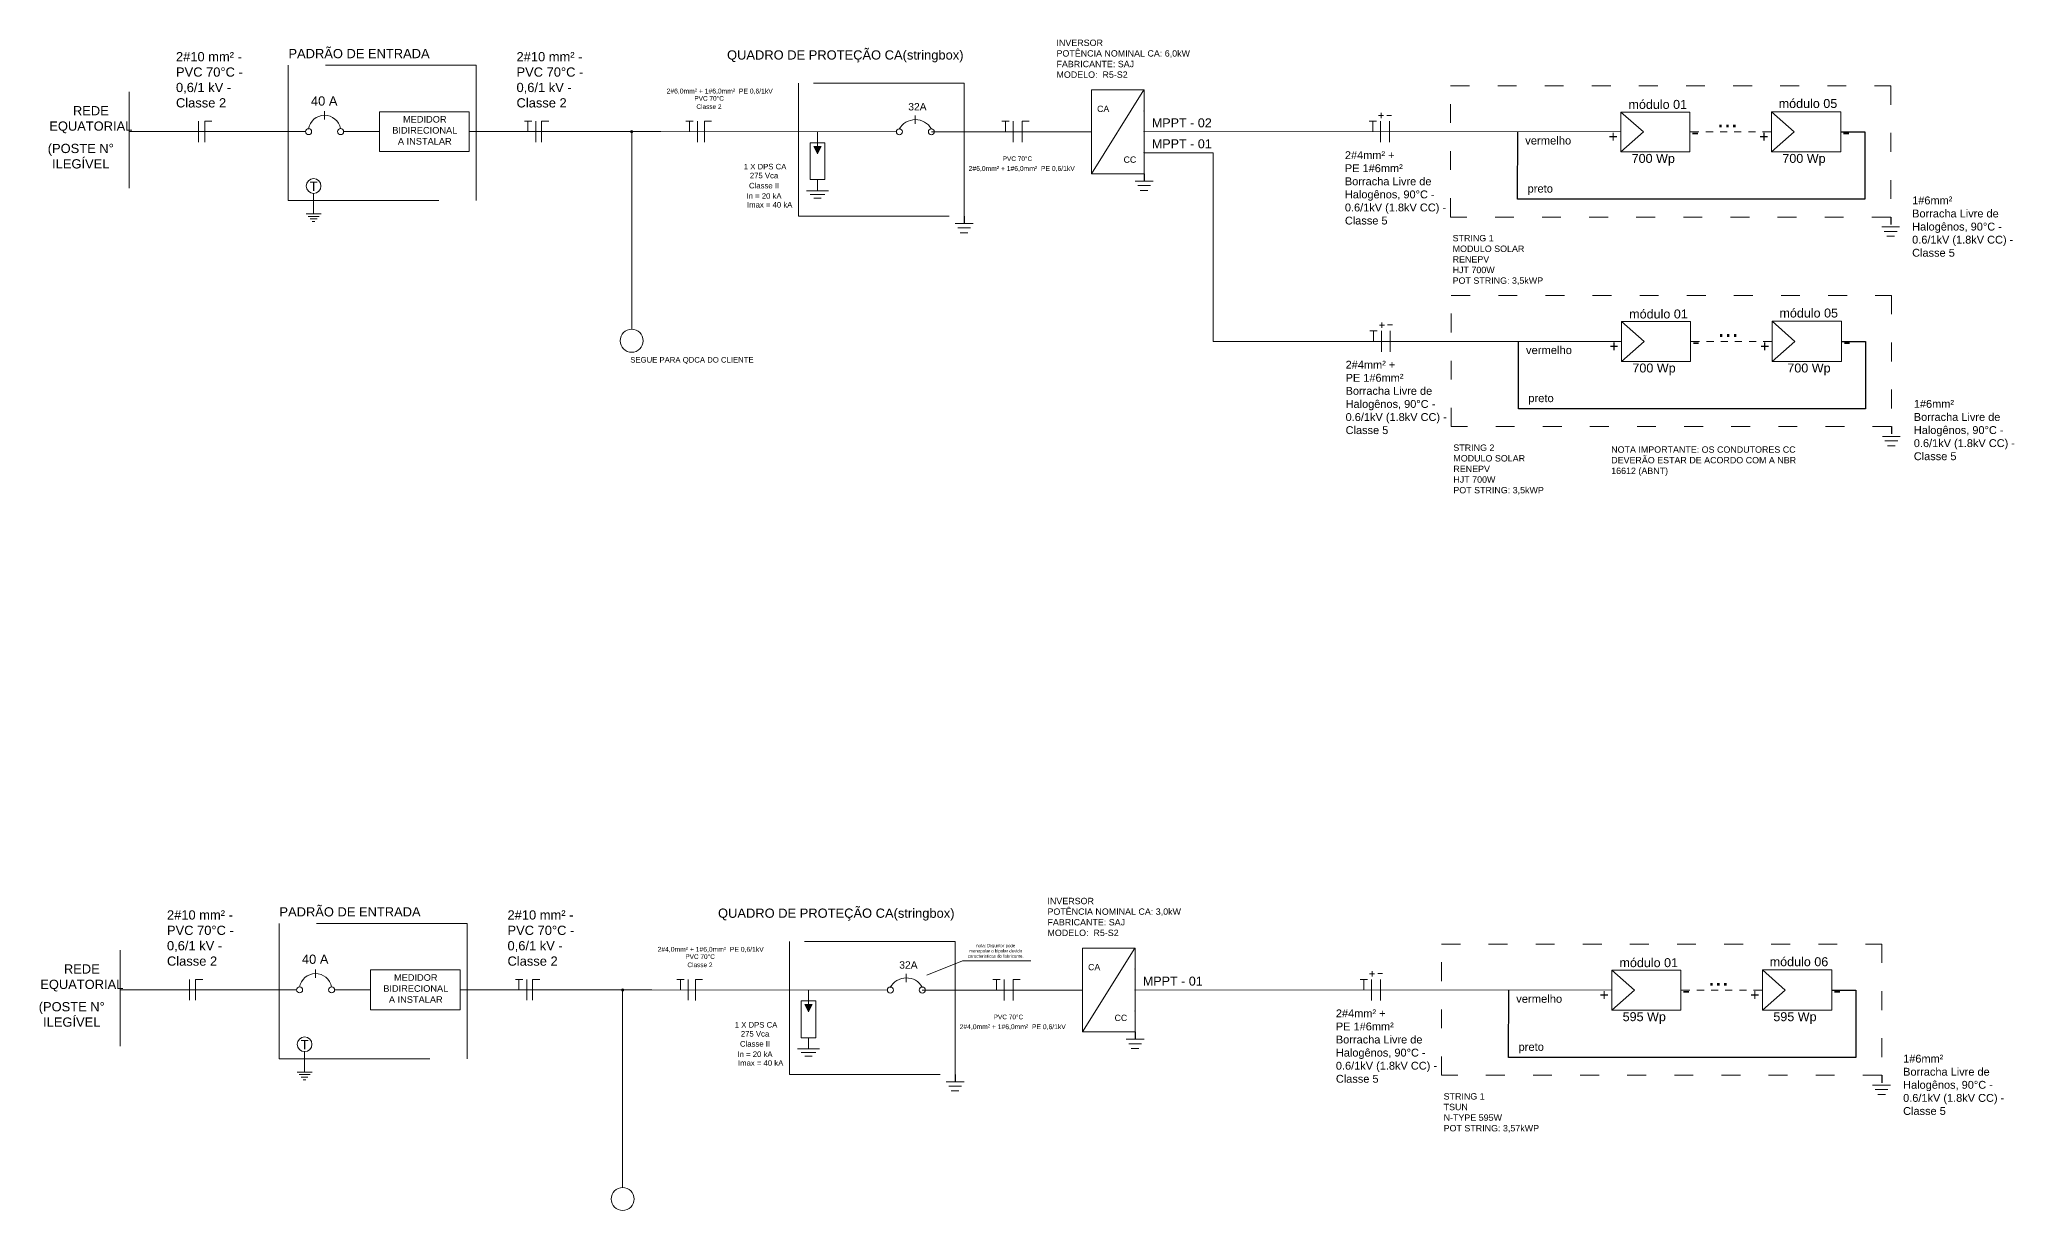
# Model space of a CAD drawing. Header units: centimetres. Extents: x -1416 to 19908, y -7962 to 7254.
# Drawn here: x -698 to -69, y -1867 to -1494 of the extents above; entities that cross this region are included whole.
import ezdxf
from ezdxf.enums import TextEntityAlignment as Align

# ---------------------------------------------------------------- set-up
doc = ezdxf.new("R2010")
doc.units = ezdxf.units.CM
doc.linetypes.add('ACAD_ISO03W100', pattern=[30, 12, -18])
doc.layers.get('0').update_dxf_attribs({"color": 4, "lineweight": 18})
for name, color, linetype, lineweight in [('LINHA DE CHAMADA', 1, 'Continuous', 18), ('PDF_Text', 7, 'Continuous', 15), ('PDF_UNIFILAR', 7, 'Continuous', 15), ('TXT-02', 7, 'Continuous', 20), ('WY-ELE-DIAGRAMA', 2, 'Continuous', 18)]:
    doc.layers.add(name, color=color, linetype=linetype, lineweight=lineweight)
doc.layers.add('PDF_DIAGRAMA', color=92, linetype='Continuous', lineweight=15, true_color=0x00dd00)
doc.styles.add('arial', font='arial.ttf')
doc.styles.add('Arial$001', font='arial.ttf', dxfattribs={"height": 4.378104})
doc.styles.add('PDF Arial', font='arial.ttf')
doc.styles.add('STANDARD-0.1', font='arial.ttf', dxfattribs={"height": 0.1})

msp = doc.modelspace()

# ---------------------------------------------------------------- hatches: boundary and pattern name
at = {"lineweight": 9}
for points in [[(-451.34, -1528.17), (-448.98, -1528.17), (-450.16, -1530.52)], [(-454.21, -1801.49), (-451.85, -1801.49), (-453.03, -1803.84)]]:
    msp.add_hatch(color=7, dxfattribs=at).paths.add_polyline_path(points)

# ---------------------------------------------------------------- linework, layer by layer
at = {"color": 7, "lineweight": 9}
for p, q in [((-647.24, -1520.12), (-647.24, -1526.8)), ((-647.24, -1520.12), (-647.24, -1526.8)), ((-645.32, -1520.12), (-645.32, -1526.8)), ((-645.32, -1520.12), (-645.32, -1526.8)), ((-645.32, -1520.12), (-643.06, -1520.12)), ((-541.17, -1520.12), (-543.5, -1520.12)), ((-542.37, -1520.12), (-542.37, -1523.46)), ((-542.37, -1520.12), (-542.37, -1523.46)), ((-539.85, -1520.12), (-539.85, -1526.8)), ((-539.85, -1520.12), (-539.85, -1526.8)), ((-538.03, -1520.12), (-535.76, -1520.12)), ((-538.03, -1520.12), (-538.03, -1526.8)), ((-538.03, -1520.12), (-538.03, -1526.8)), ((-489.76, -1520.12), (-492.09, -1520.12)), ((-490.95, -1520.12), (-490.95, -1523.46)), ((-490.95, -1520.12), (-490.95, -1523.46)), ((-488.44, -1520.12), (-488.44, -1526.8)), ((-488.44, -1520.12), (-488.44, -1526.8)), ((-486.15, -1520.14), (-486.15, -1526.82)), ((-486.15, -1520.14), (-486.15, -1526.82)), ((-486.15, -1520.14), (-483.88, -1520.14)), ((-389.17, -1520.19), (-391.5, -1520.19)), ((-390.36, -1520.19), (-390.36, -1523.53)), ((-390.36, -1520.19), (-390.36, -1523.53)), ((-387.85, -1520.19), (-387.85, -1526.87)), ((-387.85, -1520.19), (-387.85, -1526.87)), ((-385.01, -1520.19), (-385.01, -1526.87)), ((-385.01, -1520.19), (-385.01, -1526.87)), ((-385.01, -1520.19), (-382.75, -1520.19)), ((-272.19, -1520.19), (-274.52, -1520.19)), ((-273.38, -1520.19), (-273.38, -1523.53)), ((-273.38, -1520.19), (-273.38, -1523.53)), ((-270.7, -1518.36), (-271.49, -1518.36)), ((-270.87, -1520.19), (-270.87, -1526.87)), ((-270.87, -1520.19), (-270.87, -1526.87)), ((-270.7, -1517.48), (-270.7, -1519.23)), ((-270.7, -1518.36), (-269.92, -1518.36)), ((-268.89, -1518.29), (-267.36, -1518.29)), ((-268.03, -1520.19), (-268.03, -1526.87)), ((-268.03, -1520.19), (-268.03, -1526.87)), ((-610.63, -1543.12), (-610.63, -1549.67)), ((-610.63, -1549.67), (-613, -1549.67)), ((-610.63, -1550.48), (-612.36, -1550.48)), ((-610.63, -1551.28), (-611.72, -1551.28)), ((-610.63, -1552.09), (-611.07, -1552.09)), ((-610.63, -1549.67), (-608.26, -1549.67)), ((-610.63, -1550.48), (-608.9, -1550.48)), ((-610.63, -1551.28), (-609.55, -1551.28)), ((-610.63, -1552.09), (-610.19, -1552.09)), ((-270.47, -1584.22), (-270.47, -1585.96)), ((-271.95, -1586.93), (-274.28, -1586.93)), ((-273.14, -1586.93), (-273.14, -1590.27)), ((-273.14, -1586.93), (-273.14, -1590.27)), ((-270.47, -1585.09), (-271.25, -1585.09)), ((-270.63, -1586.93), (-270.63, -1593.61)), ((-270.63, -1586.93), (-270.63, -1593.61)), ((-270.47, -1585.09), (-269.68, -1585.09)), ((-268.65, -1585.03), (-267.12, -1585.03)), ((-267.8, -1586.93), (-267.8, -1593.61)), ((-267.8, -1586.93), (-267.8, -1593.61)), ((-273.57, -1791.68), (-274.36, -1791.68)), ((-273.57, -1790.81), (-273.57, -1792.55)), ((-273.57, -1791.68), (-272.79, -1791.68)), ((-271.76, -1791.62), (-270.23, -1791.62)), ((-650.11, -1793.45), (-650.11, -1800.12)), ((-650.11, -1793.45), (-650.11, -1800.12)), ((-648.19, -1793.45), (-648.19, -1800.12)), ((-648.19, -1793.45), (-648.19, -1800.12)), ((-648.19, -1793.45), (-645.93, -1793.45)), ((-544.04, -1793.45), (-546.37, -1793.45)), ((-545.24, -1793.45), (-545.24, -1796.79)), ((-545.24, -1793.45), (-545.24, -1796.79)), ((-542.72, -1793.45), (-542.72, -1800.12)), ((-542.72, -1793.45), (-542.72, -1800.12)), ((-540.9, -1793.45), (-538.63, -1793.45)), ((-540.9, -1793.45), (-540.9, -1800.12)), ((-540.9, -1793.45), (-540.9, -1800.12)), ((-492.63, -1793.45), (-494.96, -1793.45)), ((-493.82, -1793.45), (-493.82, -1796.79)), ((-493.82, -1793.45), (-493.82, -1796.79)), ((-491.31, -1793.45), (-491.31, -1800.12)), ((-491.31, -1793.45), (-491.31, -1800.12)), ((-489.02, -1793.46), (-489.02, -1800.14)), ((-489.02, -1793.46), (-489.02, -1800.14)), ((-489.02, -1793.46), (-486.75, -1793.46)), ((-392.04, -1793.51), (-394.37, -1793.51)), ((-393.23, -1793.51), (-393.23, -1796.85)), ((-393.23, -1793.51), (-393.23, -1796.85)), ((-390.72, -1793.51), (-390.72, -1800.19)), ((-390.72, -1793.51), (-390.72, -1800.19)), ((-387.88, -1793.51), (-387.88, -1800.19)), ((-387.88, -1793.51), (-387.88, -1800.19)), ((-387.88, -1793.51), (-385.62, -1793.51)), ((-275.06, -1793.52), (-277.39, -1793.52)), ((-276.25, -1793.52), (-276.25, -1796.86)), ((-276.25, -1793.52), (-276.25, -1796.86)), ((-273.74, -1793.52), (-273.74, -1800.19)), ((-273.74, -1793.52), (-273.74, -1800.19)), ((-270.9, -1793.52), (-270.9, -1800.19)), ((-270.9, -1793.52), (-270.9, -1800.19)), ((-613.5, -1816.45), (-613.5, -1822.99)), ((-613.5, -1822.99), (-615.87, -1822.99)), ((-613.5, -1823.8), (-615.23, -1823.8)), ((-613.5, -1822.99), (-611.13, -1822.99)), ((-613.5, -1823.8), (-611.77, -1823.8)), ((-613.5, -1824.61), (-614.59, -1824.61)), ((-613.5, -1825.42), (-613.94, -1825.42)), ((-613.5, -1824.61), (-612.42, -1824.61)), ((-613.5, -1825.42), (-613.06, -1825.42))]:
    msp.add_line(p, q, dxfattribs=at)
at = {"color": 7, "lineweight": 20}
for p, q in [((-500.09, -1523.46), (-518.61, -1523.46)), ((-425.06, -1523.53), (-500.09, -1523.46)), ((-362.94, -1523.53), (-413.93, -1523.53)), ((-194.15, -1590.33), (-324.2, -1590.33)), ((-502.96, -1796.79), (-521.48, -1796.79)), ((-427.93, -1796.85), (-502.96, -1796.79)), ((-365.81, -1796.85), (-416.8, -1796.85))]:
    msp.add_line(p, q, dxfattribs=at)
at = {"color": 0, "lineweight": 20}
for p, q in [((-509.35, -1523.46), (-509.35, -1586.41)), ((-346.2, -1530.2), (-324.2, -1530.2)), ((-324.2, -1530.2), (-324.2, -1590.33)), ((-415.32, -1792.13), (-403.99, -1787.51)), ((-403.99, -1787.51), (-382.23, -1787.51)), ((-512.22, -1796.79), (-512.22, -1859.73))]:
    msp.add_line(p, q, dxfattribs=at)
at = {"color": 7, "linetype": 'Continuous', "lineweight": 9}
for p, q in [((-450.16, -1528.17), (-450.16, -1523.46)), ((-450.16, -1542.28), (-450.16, -1538.75)), ((-453.69, -1542.28), (-446.63, -1542.28)), ((-452.51, -1543.45), (-447.81, -1543.45)), ((-451.34, -1544.63), (-448.98, -1544.63)), ((-453.03, -1801.49), (-453.03, -1796.79)), ((-456.56, -1815.6), (-449.5, -1815.6)), ((-455.38, -1816.78), (-450.68, -1816.78)), ((-453.03, -1815.6), (-453.03, -1812.07)), ((-454.21, -1817.95), (-451.85, -1817.95))]:
    msp.add_line(p, q, dxfattribs=at)
at = {"color": 7, "linetype": 'ACAD_ISO03W100', "lineweight": 9, "ltscale": 4}
for points in [[(-618.75, -1502.34), (-618.75, -1545.41), (-558.84, -1545.41), (-558.84, -1502.34)], [(-456.25, -1508.03), (-456.25, -1550.39), (-403.49, -1550.39), (-403.49, -1508.03)], [(-621.62, -1775.66), (-621.62, -1818.74), (-561.71, -1818.74), (-561.71, -1775.66)], [(-459.12, -1781.36), (-459.12, -1823.71), (-406.36, -1823.71), (-406.36, -1781.36)]]:
    msp.add_lwpolyline(points, close=True, dxfattribs=at)
at = {"color": 7, "linetype": 'ACAD_ISO03W100', "lineweight": 9, "ltscale": 0.5}
for points in [[(-108.44, -1550.69), (-248.59, -1550.69), (-248.59, -1508.89), (-108.44, -1508.89)], [(-108.2, -1617.43), (-248.35, -1617.43), (-248.35, -1575.63), (-108.2, -1575.63)], [(-111.31, -1824.01), (-251.46, -1824.01), (-251.46, -1782.22), (-111.31, -1782.22)]]:
    msp.add_lwpolyline(points, close=True, dxfattribs=at)
at = {"color": 7, "lineweight": 9}
for points in [[(-172.42, -1529.95), (-172.42, -1517.24), (-194.38, -1517.24), (-194.38, -1529.95)], [(-124.34, -1529.95), (-124.34, -1517.14), (-146.4, -1517.14), (-146.4, -1529.95)], [(-172.19, -1596.69), (-172.19, -1583.98), (-194.15, -1583.98), (-194.15, -1596.69)], [(-124.1, -1596.69), (-124.1, -1583.88), (-146.16, -1583.88), (-146.16, -1596.69)], [(-175.29, -1803.27), (-175.29, -1790.57), (-197.25, -1790.57), (-197.25, -1803.27)], [(-127.21, -1803.27), (-127.21, -1790.46), (-149.27, -1790.46), (-149.27, -1803.27)]]:
    msp.add_lwpolyline(points, close=True, dxfattribs=at)
for points in [[(-194.38, -1529.95), (-187.17, -1523.54), (-194.38, -1517.24)], [(-146.4, -1529.95), (-139.18, -1523.54), (-146.4, -1517.14)], [(-194.15, -1596.69), (-186.93, -1590.28), (-194.15, -1583.98)], [(-146.16, -1596.69), (-138.94, -1590.28), (-146.16, -1583.88)], [(-197.25, -1803.27), (-190.04, -1796.87), (-197.25, -1790.57)], [(-149.27, -1803.27), (-142.05, -1796.87), (-149.27, -1790.46)]]:
    msp.add_lwpolyline(points, dxfattribs=at)
at = {"color": 7, "linetype": 'Continuous', "lineweight": 9}
for points in [[(-452.51, -1538.75), (-452.51, -1526.99), (-447.81, -1526.99), (-447.81, -1538.75)], [(-451.34, -1528.17), (-448.98, -1528.17), (-450.16, -1530.52)], [(-455.38, -1812.07), (-455.38, -1800.31), (-450.68, -1800.31), (-450.68, -1812.07)], [(-454.21, -1801.49), (-451.85, -1801.49), (-453.03, -1803.84)]]:
    msp.add_lwpolyline(points, close=True, dxfattribs=at)
for centre in [(-612.21, -1523.46), (-602.04, -1523.46), (-424.11, -1523.53), (-413.93, -1523.53), (-615.08, -1796.79), (-604.91, -1796.79), (-426.98, -1796.85), (-416.8, -1796.85)]:
    msp.add_circle(centre, 0.954, dxfattribs=at)
at = {"color": 0, "lineweight": 20}
for centre, radius in [((-509.35, -1523.46), 0.368), ((-509.35, -1590.07), 3.66), ((-512.22, -1796.79), 0.368), ((-512.22, -1863.4), 3.66)]:
    msp.add_circle(centre, radius, dxfattribs=at)
at = {"color": 7, "lineweight": 9}
for centre in [(-610.63, -1540.79), (-613.5, -1814.11)]:
    msp.add_circle(centre, 2.34, dxfattribs=at)
for centre, radius, start, end in [((-607.13, -1523.46), 5.18, 10.61966, 170.84152), ((-418.99, -1525.51), 5.85, 30.11933, 151.34184), ((-610, -1796.79), 5.18, 10.61966, 170.84152), ((-421.86, -1798.84), 5.85, 30.11933, 151.34184)]:
    msp.add_arc(centre, radius, start, end, dxfattribs=at)
at = {"color": 0, "lineweight": 20}
for p in [(-346.26, -1516.85), (-346.23, -1523.53), (-346.2, -1530.2), (-349.13, -1790.18), (-349.1, -1796.85), (-349.07, -1803.53)]:
    msp.add_point(p, dxfattribs=at)
at = {"layer": 'LINHA DE CHAMADA', "color": 7, "lineweight": 9}
for p, q in [((-669.37, -1510.78), (-669.37, -1541.45)), ((-613.17, -1523.46), (-669.37, -1523.46)), ((-601.08, -1523.46), (-589.65, -1523.46)), ((-561.1, -1523.46), (-518.61, -1523.46)), ((-346.23, -1523.53), (-194.38, -1523.46)), ((-337.77, -1523.52), (-337.77, -1523.52)), ((-672.24, -1784.1), (-672.24, -1814.77)), ((-616.04, -1796.79), (-672.24, -1796.79)), ((-603.95, -1796.79), (-592.52, -1796.79)), ((-563.97, -1796.79), (-521.48, -1796.79)), ((-349.1, -1796.85), (-197.25, -1796.78)), ((-340.64, -1796.84), (-340.64, -1796.84))]:
    msp.add_line(p, q, dxfattribs=at)
for points in [[(-561.1, -1517.12), (-589.65, -1517.12), (-589.65, -1529.8), (-561.1, -1529.8)], [(-563.97, -1790.44), (-592.52, -1790.44), (-592.52, -1803.13), (-563.97, -1803.13)]]:
    msp.add_lwpolyline(points, close=True, dxfattribs=at)
for points in [[(-172.42, -1523.54), (-169.58, -1523.54)], [(-167.34, -1523.54), (-165, -1523.54)], [(-162.77, -1523.54), (-160.53, -1523.54)], [(-158.29, -1523.54), (-156.06, -1523.54)], [(-153.72, -1523.54), (-151.48, -1523.54)], [(-149.24, -1523.54), (-146.4, -1523.54)], [(-172.19, -1590.28), (-169.34, -1590.28)], [(-167.1, -1590.28), (-164.76, -1590.28)], [(-162.53, -1590.28), (-160.29, -1590.28)], [(-158.05, -1590.28), (-155.82, -1590.28)], [(-153.48, -1590.28), (-151.24, -1590.28)], [(-149.01, -1590.28), (-146.16, -1590.28)], [(-175.29, -1796.87), (-172.45, -1796.87)], [(-170.21, -1796.87), (-167.87, -1796.87)], [(-165.64, -1796.87), (-163.4, -1796.87)], [(-161.16, -1796.87), (-158.93, -1796.87)], [(-156.59, -1796.87), (-154.35, -1796.87)], [(-152.11, -1796.87), (-149.27, -1796.87)]]:
    msp.add_lwpolyline(points, dxfattribs=at)
at = {"layer": 'PDF_DIAGRAMA', "color": 7, "lineweight": 0}
for points in [[(-349.01, -1539.22), (-343.32, -1539.22)], [(-348.2, -1540.64), (-344.13, -1540.64)], [(-347.39, -1542.17), (-344.95, -1542.17)], [(-406.33, -1552.73), (-400.64, -1552.73)], [(-405.52, -1554.15), (-401.45, -1554.15)], [(-404.71, -1555.68), (-402.27, -1555.68)], [(-111.31, -1553.83), (-105.62, -1553.83)], [(-110.5, -1555.25), (-106.43, -1555.25)], [(-109.69, -1556.78), (-107.25, -1556.78)], [(-111.08, -1620.56), (-105.38, -1620.56)], [(-110.26, -1621.99), (-106.2, -1621.99)], [(-109.45, -1623.51), (-107.01, -1623.51)], [(-351.88, -1812.54), (-346.19, -1812.54)], [(-351.07, -1813.97), (-347, -1813.97)], [(-350.26, -1815.49), (-347.82, -1815.49)], [(-409.2, -1826.05), (-403.51, -1826.05)], [(-408.39, -1827.47), (-404.32, -1827.47)], [(-407.58, -1829), (-405.14, -1829)], [(-114.19, -1827.15), (-108.49, -1827.15)], [(-113.37, -1828.57), (-109.31, -1828.57)], [(-112.56, -1830.1), (-110.12, -1830.1)]]:
    msp.add_lwpolyline(points, dxfattribs=at)
at = {"layer": 'PDF_UNIFILAR', "color": 7, "lineweight": 25}
for points in [[(-124.34, -1523.54), (-116.71, -1523.54), (-116.71, -1545), (-227.23, -1545), (-227.21, -1523.57), (-227.21, -1523.57)], [(-346.17, -1536.88), (-346.17, -1539.22)], [(-403.49, -1550.39), (-403.49, -1552.73)], [(-108.44, -1550.69), (-108.44, -1553.03)], [(-124.1, -1590.28), (-116.47, -1590.28), (-116.47, -1611.73), (-226.99, -1611.73), (-226.98, -1590.31), (-226.98, -1590.31)], [(-108.2, -1617.43), (-108.2, -1619.76)], [(-127.21, -1796.87), (-119.58, -1796.87), (-119.58, -1818.32), (-230.1, -1818.32), (-230.08, -1796.9), (-230.08, -1796.9)], [(-349.04, -1810.2), (-349.04, -1812.54)], [(-406.36, -1823.71), (-406.36, -1826.05)], [(-111.31, -1824.01), (-111.31, -1826.35)]]:
    msp.add_lwpolyline(points, dxfattribs=at)
at = {"layer": 'WY-ELE-DIAGRAMA', "color": 7, "lineweight": 9}
for p, q in [((-362.94, -1536.88), (-346.29, -1510.17)), ((-607.13, -1516.98), (-607.13, -1519.59)), ((-419.07, -1518.35), (-419.07, -1520.96)), ((-365.81, -1810.2), (-349.17, -1783.5)), ((-610, -1790.3), (-610, -1792.92)), ((-421.94, -1791.68), (-421.94, -1794.29))]:
    msp.add_line(p, q, dxfattribs=at)
for points in [[(-362.94, -1510.17), (-346.17, -1510.17), (-346.17, -1536.88), (-362.94, -1536.88)], [(-365.81, -1783.5), (-349.04, -1783.5), (-349.04, -1810.2), (-365.81, -1810.2)]]:
    msp.add_lwpolyline(points, close=True, dxfattribs=at)

# ---------------------------------------------------------------- texts
at = {"color": 7, "style": 'Arial$001'}
for s, height, p in [('2#6,0mm² + 1#6,0mm²  PE 0,6/1kV', 1.5413, (-498.23, -1511.33)), ('PVC 70°C', 1.473, (-489.39, -1513.62)), ('Classe 2', 1.471, (-488.73, -1516.24)), ('2#6,0mm² + 1#6,0mm²  PE 0,6/1kV', 1.5413, (-402.05, -1535.98)), ('PVC 70°C', 1.473, (-391.21, -1532.83)), ('2#4,0mm² + 1#6,0mm²  PE 0,6/1kV', 1.5413, (-501.1, -1784.65)), ('PVC 70°C', 1.473, (-492.26, -1786.95)), ('Classe 2', 1.471, (-491.6, -1789.56)), ('PVC 70°C', 1.473, (-394.08, -1806.16)), ('2#4,0mm² + 1#6,0mm²  PE 0,6/1kV', 1.5413, (-404.92, -1809.31))]:
    msp.add_text(s, height=height, dxfattribs=at).set_placement(p)
at = {"layer": 'PDF_Text', "color": 7, "attachment_point": 7, "style": 'PDF Arial'}
for s, insert, char_height in [('...', (-163.78, -1522.12), 5.72), ('+', (-198.25, -1526.83), 3.58), ('-', (-171.89, -1526.08), 5.15), ('+', (-150.26, -1526.83), 3.58), ('-', (-123.8, -1526.08), 5.15), ('+', (-198.01, -1593.57), 3.58), ('-', (-171.65, -1592.81), 5.15), ('...', (-163.54, -1588.86), 5.72), ('+', (-150.02, -1593.57), 3.58), ('-', (-123.56, -1592.81), 5.15), ('+', (-201.12, -1800.15), 3.58), ('-', (-174.76, -1799.4), 5.15), ('...', (-166.65, -1795.45), 5.72), ('+', (-153.13, -1800.15), 3.58), ('-', (-126.67, -1799.4), 5.15)]:
    msp.add_mtext(s, dxfattribs=dict(at, insert=insert, char_height=char_height))
at = {"layer": 'TXT-02', "color": 7, "linetype": 'ByBlock', "lineweight": 9, "style": 'arial'}
for p in [(-466.87, -1535.5), (-469.74, -1808.82)]:
    msp.add_text('1 X DPS CA', height=1.764, dxfattribs=at).set_placement(p, align=Align.CENTER)
at = {"layer": 'TXT-02', "color": 0, "linetype": 'ByBlock', "lineweight": 9, "style": 'arial'}
for s, p in [('Classe II', (-467.2, -1541.55)), ('275 Vca', (-467.2, -1538.34)), ('In = 20 kA', (-467.2, -1544.85)), ('Imax = 40 kA', (-465.41, -1547.65)), ('SEGUE PARA QDCA DO CLIENTE', (-490.16, -1597.03)), ('275 Vca', (-470.07, -1811.67)), ('In = 20 kA', (-470.07, -1818.17)), ('Classe II', (-470.07, -1814.87)), ('Imax = 40 kA', (-468.28, -1820.97))]:
    msp.add_text(s, height=1.764, dxfattribs=at).set_placement(p, align=Align.CENTER)
at = {"layer": 'TXT-02', "color": 7, "lineweight": 9}
for s, insert, char_height, width, attachment_point, style in [('{PADRÃO DE ENTRADA}', (-573.69, -1497.15), 2.94, 47.3191, 3, 'STANDARD-0.1'), ('QUADRO DE PROTEÇÃO CA(stringbox)', (-403.68, -1497.58), 2.94, 73.4928, 3, 'STANDARD-0.1'), ('2#10 mm² -\\PPVC 70°C -\\P0,6/1 kV - \\PClasse 2', (-654.46, -1498.13), 2.94, 24.7378, 1, 'arial'), ('2#10 mm² -\\PPVC 70°C -\\P0,6/1 kV - \\PClasse 2', (-546.02, -1498.13), 2.94, 24.7378, 1, 'arial'), ('\\P40 A', (-607.26, -1507.34), 2.94, 18.9536, 2, 'STANDARD-0.1'), ('CA', (-361.15, -1515.21), 1.999, 87.969, 1, 'STANDARD-0.1'), ('MEDIDOR BIDIRECIONAL \\PA INSTALAR', (-575.23, -1523.06), 2.1, 30.6165, 5, 'STANDARD-0.1'), ('CC', (-352.71, -1531.39), 1.999, 87.969, 1, 'STANDARD-0.1'), ('2#4mm² +^JPE 1#6mm²\\PBorracha Livre de Halogênos, 90°C - 0.6/1kV (1.8kV CC) - \\PClasse 5\\P', (-282.24, -1529.71), 2.5, 32.4468, 1, 'arial'), ('{T}', (-610.61, -1539.44), 2.94, 18.9536, 2, 'STANDARD-0.1'), ('1#6mm²\\PBorracha Livre de Halogênos, 90°C - 0.6/1kV (1.8kV CC) - \\PClasse 5\\P', (-101.61, -1544.13), 2.5, 32.4468, 1, 'arial'), ('2#4mm² +^JPE 1#6mm²\\PBorracha Livre de Halogênos, 90°C - 0.6/1kV (1.8kV CC) - \\PClasse 5\\P', (-282.01, -1596.45), 2.5, 32.4468, 1, 'arial'), ('1#6mm²\\PBorracha Livre de Halogênos, 90°C - 0.6/1kV (1.8kV CC) - \\PClasse 5\\P', (-101.08, -1608.93), 2.5, 32.4468, 1, 'arial'), ('NOTA IMPORTANTE: OS CONDUTORES CC DEVERÃO ESTAR DE ACORDO COM A NBR 16612 (ABNT)', (-197.44, -1623.71), 2.0286, 58.7349, 1, 'STANDARD-0.1'), ('2#10 mm² -\\PPVC 70°C -\\P0,6/1 kV - \\PClasse 2', (-657.33, -1771.46), 2.94, 24.7378, 1, 'arial'), ('{PADRÃO DE ENTRADA}', (-576.56, -1770.48), 2.94, 47.3191, 3, 'STANDARD-0.1'), ('2#10 mm² -\\PPVC 70°C -\\P0,6/1 kV - \\PClasse 2', (-548.89, -1771.46), 2.94, 24.7378, 1, 'arial'), ('QUADRO DE PROTEÇÃO CA(stringbox)', (-406.55, -1770.9), 2.94, 73.4928, 3, 'STANDARD-0.1'), ('\\P40 A', (-610.13, -1780.66), 2.94, 18.9536, 2, 'STANDARD-0.1'), ('MEDIDOR BIDIRECIONAL \\PA INSTALAR', (-578.1, -1796.38), 2.1, 30.6165, 5, 'STANDARD-0.1'), ('CA', (-364.02, -1788.54), 1.999, 87.969, 1, 'STANDARD-0.1'), ('CC', (-355.58, -1804.71), 1.999, 87.969, 1, 'STANDARD-0.1'), ('2#4mm² +^JPE 1#6mm²\\PBorracha Livre de Halogênos, 90°C - 0.6/1kV (1.8kV CC) - \\PClasse 5\\P', (-285.11, -1803.03), 2.5, 32.4468, 1, 'arial'), ('{T}', (-613.48, -1812.77), 2.94, 18.9536, 2, 'STANDARD-0.1'), ('1#6mm²\\PBorracha Livre de Halogênos, 90°C - 0.6/1kV (1.8kV CC) - \\PClasse 5\\P', (-104.48, -1817.45), 2.5, 32.4468, 1, 'arial')]:
    msp.add_mtext(s, dxfattribs=dict(at, insert=insert, char_height=char_height, width=width, attachment_point=attachment_point, style=style))
at = {"layer": 'TXT-02', "lineweight": 9, "char_height": 2.0286, "attachment_point": 1, "style": 'STANDARD-0.1'}
for s, insert, width in [('INVERSOR \\PPOTÊNCIA NOMINAL CA: 6,0kW\\PFABRICANTE: SAJ\\PMODELO:  R5-S2', (-374.08, -1494.16), 65), ('STRING 1\\PMODULO SOLAR\\PRENEPV^JHJT 700W ^J{\\C7;POT STRING: 3,5kWP}', (-247.93, -1556.37), 50), ('STRING 2\\PMODULO SOLAR\\PRENEPV^JHJT 700W ^J{\\C7;POT STRING: 3,5kWP}', (-247.7, -1623.11), 50), ('INVERSOR \\PPOTÊNCIA NOMINAL CA: 3,0kW\\PFABRICANTE: SAJ\\PMODELO:  R5-S2', (-376.95, -1767.48), 65), ('STRING 1\\PTSUN^JN-TYPE 595W ^J{\\C7;POT STRING: 3,57kWP}', (-250.8, -1829.7), 50)]:
    msp.add_mtext(s, dxfattribs=dict(at, insert=insert, width=width))
at = {"layer": 'TXT-02', "color": 7, "lineweight": 9, "char_height": 2.94, "attachment_point": 2, "style": 'STANDARD-0.1'}
for insert in [(-681.57, -1515.34), (-684.44, -1788.67)]:
    msp.add_mtext('REDE\\PEQUATORIAL', dxfattribs=dict(at, insert=insert))
at = {"layer": 'TXT-02', "color": 0, "lineweight": 9, "attachment_point": 2, "style": 'STANDARD-0.1'}
for s, insert, char_height, width in [('32A', (-418.36, -1514.37), 2.352, 15.1629), ('nota: Disjuntor pode monopolar o bipolar devido caracteristicas do fabricante.', (-393.43, -1782.21), 1, 19.1378), ('32A', (-421.23, -1787.69), 2.352, 15.1629)]:
    msp.add_mtext(s, dxfattribs=dict(at, insert=insert, char_height=char_height, width=width))
at = {"layer": 'TXT-02', "color": 6, "lineweight": 9, "char_height": 2.8602, "attachment_point": 7, "style": 'PDF Arial'}
for s, insert in [('\\C256;módulo 01\\P', (-191.94, -1516.27)), ('{\\C256;módulo 05}', (-144.11, -1515.98)), ('\\C256;MPPT - 02\\P', (-343.72, -1522.14)), ('\\C256;MPPT - 01\\P', (-343.72, -1528.82)), ('{\\H1x;\\C256;700 Wp}', (-190.93, -1534.3)), ('{\\H1x;\\C256;700 Wp}', (-142.94, -1534.3)), ('\\C256;módulo 01\\P', (-191.71, -1583.01)), ('{\\C256;módulo 05}', (-143.87, -1582.71)), ('{\\H1x;\\C256;700 Wp}', (-190.69, -1601.04)), ('{\\H1x;\\C256;700 Wp}', (-141.35, -1601.04)), ('\\C256;módulo 01\\P', (-194.81, -1789.6)), ('{\\C256;módulo 06}', (-146.98, -1789.3)), ('{\\C256;MPPT - 01}', (-346.59, -1795.47)), ('{\\C256;595 Wp}', (-193.8, -1807.63)), ('{\\C256;595 Wp}', (-145.81, -1807.63))]:
    msp.add_mtext(s, dxfattribs=dict(at, insert=insert))
at = {"layer": 'TXT-02', "color": 6, "lineweight": 9, "char_height": 4, "width": 50, "attachment_point": 2, "style": 'STANDARD-0.1'}
for insert in [(-684.78, -1527.36), (-687.65, -1800.69)]:
    msp.add_mtext('{\\H0.735x;\\C256;(POSTE N° \\PILEGÍVEL}', dxfattribs=dict(at, insert=insert))
at = {"layer": 'TXT-02', "color": 7, "char_height": 2.548, "attachment_point": 7, "style": 'PDF Arial'}
for s, insert in [('vermelho', (-224.82, -1527.61)), ('preto', (-224.09, -1543.65)), ('vermelho', (-224.58, -1594.35)), ('preto', (-223.85, -1610.39)), ('vermelho', (-227.69, -1800.94)), ('preto', (-226.96, -1816.98))]:
    msp.add_mtext(s, dxfattribs=dict(at, insert=insert))

doc.saveas('drawing.dxf')
